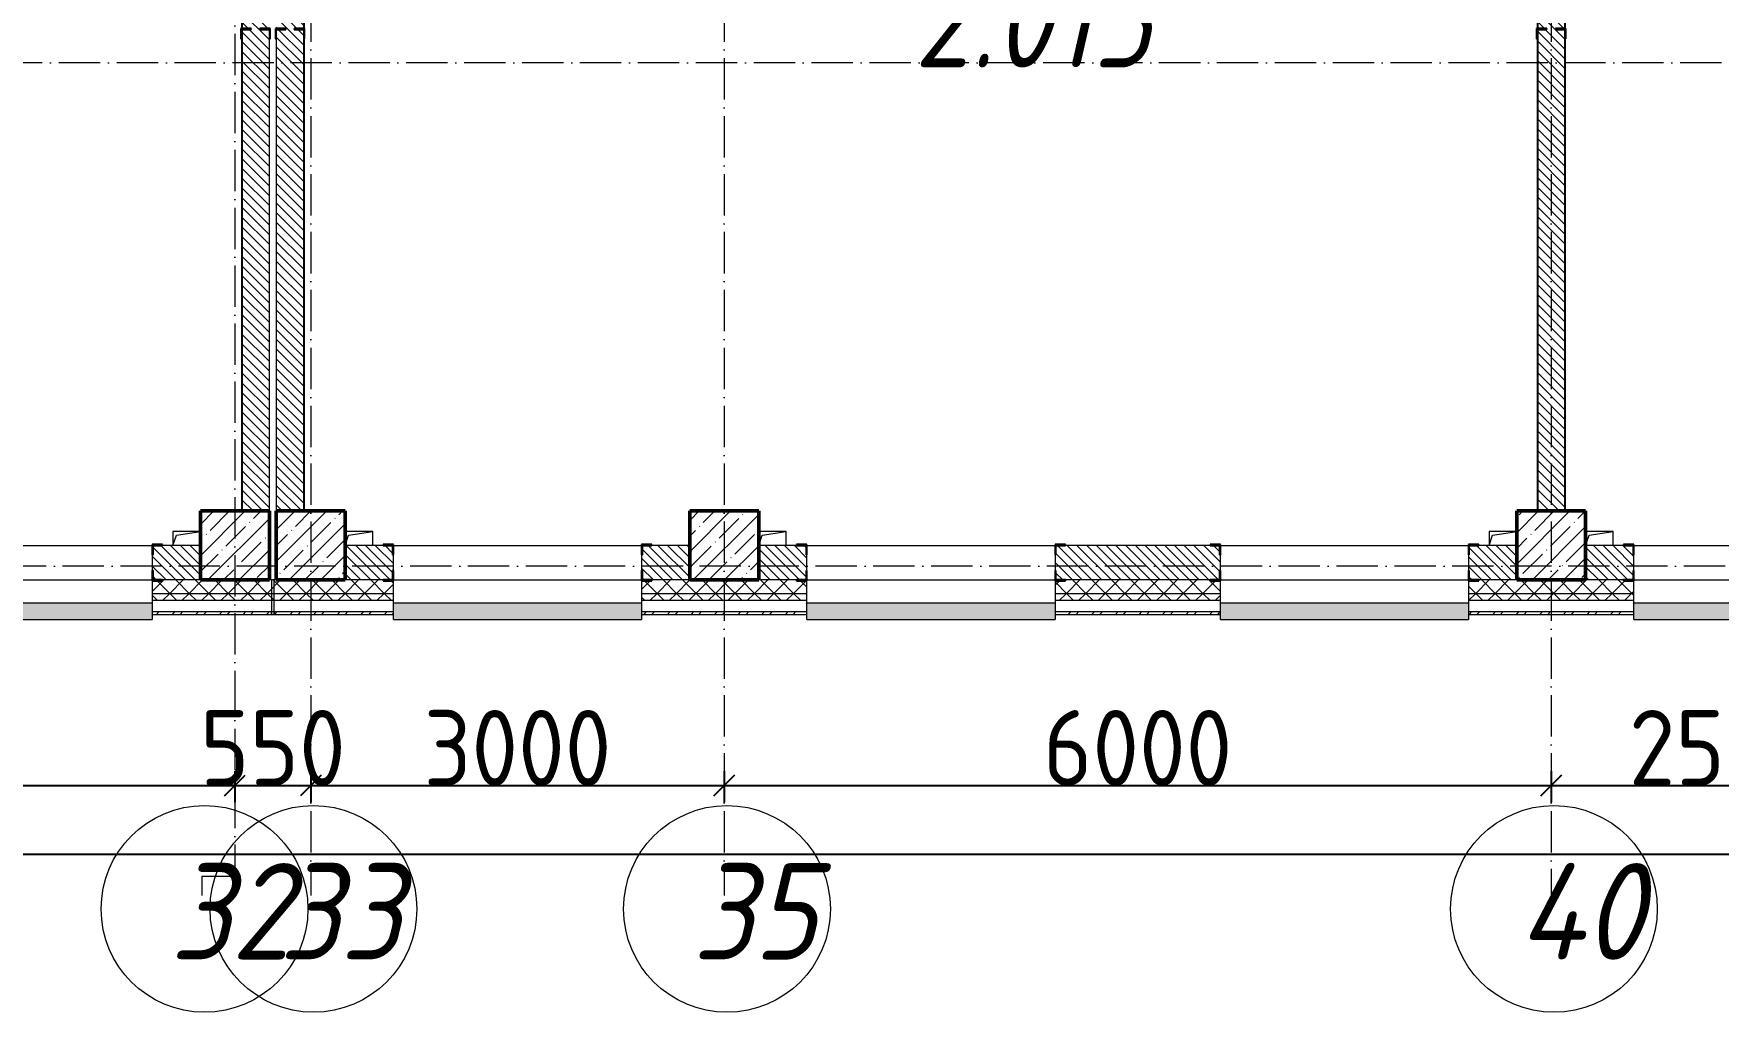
# Model space of a CAD drawing. Header units: millimetres. Extents: x -12989 to 629078, y -109036 to 555275.
# Drawn here: x 560058 to 572280, y 142829 to 149928 of the extents above; entities that cross this region are included whole.
import ezdxf

# ---------------------------------------------------------------- set-up
doc = ezdxf.new("R2010")
doc.units = ezdxf.units.MM
doc.linetypes.add('50_200_ШТРИХ_1Т_ш5_п1_п1_', pattern=[700, 500, -100, 0, -100])
for name, color, linetype, lineweight in [('A-____-____-DIMS', 7, 'Continuous', 9), ('A-GENM-____-MCUT', 7, 'Continuous', 25), ('A-GENM-____-OTLN', 7, 'Continuous', 9), ('A-GENM-____-OTLN-1', 7, 'Continuous', 25), ('A-GLAZ-____-OTLN', 7, 'Continuous', 9), ('A-WALL-____-MCUT', 7, 'Continuous', 13), ('A-WALL-____-MCUT-1', 7, 'Continuous', 9), ('A-WALL-____-OTLN', 7, 'Continuous', 9), ('A-WALL-____-PATT-1', 7, 'Continuous', 9), ('A-WALL-FNSH-MCUT-1', 7, 'Continuous', 9), ('S-COLS-____-MCUT', 7, 'Continuous', 50), ('S-COLS-____-OTLN', 7, 'Continuous', 9), ('S-GRID-____-IDEN', 7, 'Continuous', 9), ('S-GRID-____-OTLN', 7, 'Continuous', 9), ('S-GRID-____-OTLN-1', 7, '50_200_ШТРИХ_1Т_ш5_п1_п1_', 9), ('Марки помещений', 7, 'Continuous', 9)]:
    doc.layers.add(name, color=color, linetype=linetype, lineweight=lineweight)
doc.layers.add('A-GLAZ-____-OTLN-1', color=7, linetype='Continuous', lineweight=9, true_color=0xc0c0c0)
doc.styles.add('ISOCPEUR_I_2', font='isocpeui.ttf', dxfattribs={"width": 0.85, "height": 2.3})
doc.styles.add('ISOCPEUR_I_9', font='isocpeui.ttf', dxfattribs={"width": 0.9, "height": 250})
doc.styles.add('СПДС', font='isocpeur.ttf', dxfattribs={"width": 0.9})
doc.dimstyles.new('ISO-2_5_0_9К_БОЛЬШОЙ_ОСИ', dxfattribs={"dimscale": 304.8, "dimtxt": 248.995294, "dimasz": 0.492126, "dimexe": 0.393701, "dimexo": 0, "dimgap": 0, "dimtad": 1, "dimdec": 0, "dimzin": 0, "dimdsep": 46, "dimtxsty": 'ISOCPEUR_I_9', "dimblk1": 'OBLIQUE', "dimblk2": 'OBLIQUE', "dimsah": 1, "dimcen": 0.09, "dimdle": 0.393701, "dimazin": 0, "dimtfac": 1, "dimtdec": 4, "dimtix": 1, "dimtmove": 0, "dimatfit": 3, "dimfxl": 1, "dimtvp": 1, "dimtolj": 1, "dimtzin": 0, "dimarcsym": 2})
pattern_1 = [(135, (516567.8, 90784.41), (-35.35534, -35.35534), [])]
pattern_2 = [(45, (516567.8, 90784.41), (-70.71068, 70.71068), []), (135, (516567.8, 90784.41), (-70.71068, -70.71068), [])]
pattern_3 = [(45, (516567.8, 90784.41), (-85.53659, 85.53659), []), (45, (516624.82, 90784.41), (-85.53659, 85.53659), [])]

# ---------------------------------------------------------------- blocks, each defined once
blk = doc.blocks.new('BSC_Колонна _Прямоугольная - 500х500-V15-АР1_План отверстий 2 этажа в осях 1-64_Ю-ЯЯ')
at = {"layer": 'S-COLS-____-OTLN'}
h = blk.add_hatch(dxfattribs=at)
h.set_pattern_fill('FP_24', color=256, style=0, pattern_type=2)
h.set_pattern_definition([(45, (-44950, -55431.04), (-114.04925, 114.04925), []), (45, (-44835.95, -55431.04), (-114.04925, 114.04925), [201.613, -40.323, 3.353, -36.97])])
h.paths.add_polyline_path([(-250, -250), (250, -250), (250, 250), (-250, 250), (-250, 179)], flags=0)
at = {"layer": 'S-COLS-____-MCUT'}
for p, q in [((250, 250), (-250, 250)), ((-250, 250), (-250, -250)), ((250, -250), (250, 250)), ((-250, -250), (250, -250))]:
    blk.add_line(p, q, dxfattribs=at)
blk = doc.blocks.new('BSC_Колонна _Прямоугольная - 500х500-V17-АР1_План отверстий 2 этажа в осях 1-64_Ю-ЯЯ')
at = {"layer": 'S-COLS-____-OTLN'}
h = blk.add_hatch(dxfattribs=at)
h.set_pattern_fill('FP_26', color=256, style=0, pattern_type=2)
h.set_pattern_definition([(45, (-54500, -55431.04), (-114.04925, 114.04925), []), (45, (-54385.95, -55431.04), (-114.04925, 114.04925), [201.613, -40.323, 3.353, -36.97])])
h.paths.add_polyline_path([(-250, -250), (250, -250), (250, 250), (-250, 250), (-250, 179)], flags=0)
at = {"layer": 'S-COLS-____-MCUT'}
for p, q in [((250, 250), (-250, 250)), ((-250, 250), (-250, -250)), ((250, -250), (250, 250)), ((-250, -250), (250, -250))]:
    blk.add_line(p, q, dxfattribs=at)
blk = doc.blocks.new('BSC_Колонна _Прямоугольная - 500х500-V45-АР1_План отверстий 2 этажа в осях 1-64_Ю-ЯЯ')
at = {"layer": 'S-COLS-____-OTLN'}
h = blk.add_hatch(dxfattribs=at)
h.set_pattern_fill('FP_55', color=256, style=0, pattern_type=2)
h.set_pattern_definition([(45, (-48500, -55431.04), (-114.04925, 114.04925), []), (45, (-48385.95, -55431.04), (-114.04925, 114.04925), [201.613, -40.323, 3.353, -36.97])])
h.paths.add_polyline_path([(-250, -250), (250, -250), (250, 250), (-250, 250), (-250, 179)], flags=0)
at = {"layer": 'S-COLS-____-MCUT'}
for p, q in [((250, 250), (-250, 250)), ((-250, 250), (-250, -250)), ((250, -250), (250, 250)), ((-250, -250), (250, -250))]:
    blk.add_line(p, q, dxfattribs=at)
blk = doc.blocks.new('BSC_Колонна _Прямоугольная - 500х500-V71-АР1_План отверстий 2 этажа в осях 1-64_Ю-ЯЯ')
at = {"layer": 'S-COLS-____-OTLN'}
h = blk.add_hatch(dxfattribs=at)
h.set_pattern_fill('FP_83', color=256, style=0, pattern_type=2)
h.set_pattern_definition([(45, (-45500, -55431.04), (-114.04925, 114.04925), []), (45, (-45385.95, -55431.04), (-114.04925, 114.04925), [201.613, -40.323, 3.353, -36.97])])
h.paths.add_polyline_path([(-250, -250), (250, -250), (250, 250), (-250, 250), (-250, 179)], flags=0)
at = {"layer": 'S-COLS-____-MCUT'}
for p, q in [((250, 250), (-250, 250)), ((-250, 250), (-250, -250)), ((250, -250), (250, 250)), ((-250, -250), (250, -250))]:
    blk.add_line(p, q, dxfattribs=at)
blk = doc.blocks.new('Фахверк_СКБ_Уголок - 250_2700-27497298-АР1_План отверстий 2 этажа в осях 1-64_Ю-ЯЯ')
at = {"layer": 'A-GENM-____-MCUT'}
for p, q in [((200, 181), (125, 181)), ((125, 181), (125, 106)), ((131, 106), (131, 175)), ((131, 175), (200, 175)), ((200, 175), (200, 181)), ((125, 106), (131, 106)), ((131, -6), (125, -6)), ((125, -6), (125, -81)), ((125, -81), (200, -81)), ((131, -75), (131, -6)), ((200, -75), (131, -75)), ((200, -81), (200, -75))]:
    blk.add_line(p, q, dxfattribs=at)
blk = doc.blocks.new('Фахверк_СКБ_Уголок - 200_3550-28267367-АР1_План отверстий 2 этажа в осях 1-64_Ю-ЯЯ')
at = {"layer": 'A-GENM-____-MCUT'}
for p, q in [((200, 156), (125, 156)), ((125, 156), (125, 81)), ((131, 81), (131, 150)), ((131, 150), (200, 150)), ((200, 150), (200, 156)), ((125, 81), (131, 81)), ((131, 19), (125, 19)), ((125, 19), (125, -56)), ((131, -50), (131, 19)), ((125, -56), (200, -56)), ((200, -50), (131, -50)), ((200, -56), (200, -50))]:
    blk.add_line(p, q, dxfattribs=at)
blk = doc.blocks.new('AR_Отверстие прямоугольное _в плите_ - AR_Отверстие прямоугольное _в плите_-V167-АР1_План отверстий 2 этажа в осях 1-64_Ю-ЯЯ')
at = {"layer": 'A-GENM-____-OTLN'}
for p, q in [((100, 50), (-100, 50)), ((-100, -50), (-75, 25)), ((-75, 25), (100, 50)), ((100, -50), (100, 50))]:
    blk.add_line(p, q, dxfattribs=at)
blk = doc.blocks.new('AR_Отверстие прямоугольное _в плите_ - AR_Отверстие прямоугольное _в плите_-V175-АР1_План отверстий 2 этажа в осях 1-64_Ю-ЯЯ')
at = {"layer": 'A-GENM-____-OTLN'}
for p, q in [((100, 50), (-100, 50)), ((-100, 50), (-100, -50)), ((-100, -50), (-75, 25)), ((-75, 25), (100, 50))]:
    blk.add_line(p, q, dxfattribs=at)
blk = doc.blocks.new('Отлив_СКБ - Отлив витража_120_НВФ-31885687-АР1_План отверстий 2 этажа в осях 1-64_Ю-ЯЯ')
at = {"layer": 'A-GLAZ-____-OTLN-1'}
for points in [[(0, 0), (0, -2), (1800, -2), (1800, 0), (1023, 0)], [(0, -83), (0, -120), (1800, -120), (1800, -2), (0, -2), (0, -63)]]:
    blk.add_hatch(color=256, dxfattribs=at).paths.add_polyline_path(points, flags=0)
at = {"layer": 'A-GLAZ-____-OTLN'}
for p, q in [((0, 0), (1800, 0)), ((1800, -2), (0, -2)), ((0, -120), (0, -83)), ((0, -120), (1800, -120)), ((1800, -83), (1800, -120))]:
    blk.add_line(p, q, dxfattribs=at)
blk = doc.blocks.new('Стены 3 - Стены 4-31194751-АР1_План отверстий 2 этажа в осях 1-64_Ю-ЯЯ')
at = {"layer": 'A-WALL-____-MCUT'}
for p, q in [((-1799, 41030), (-1799, 41010)), ((-1549, 41030), (-1799, 41030)), ((-1799, 41010), (-1549, 41010)), ((-1549, 41010), (-1549, 41030))]:
    blk.add_line(p, q, dxfattribs=at)
blk = doc.blocks.new('Ось сетки - Круг_Ø6_00__ISO-2_5_0_9K_-25732049-АР1_План отверстий 3 этажа в осях 1-64_Ю-ЯЯ')
at = {"layer": 'S-GRID-____-IDEN'}
blk.add_circle((0, 0), 3, dxfattribs=at)
blk = doc.blocks.new('_Oblique')
at = {"color": 0, "linetype": 'ByBlock', "lineweight": -2}
blk.add_line((-0.5, -0.5), (0.5, 0.5), dxfattribs=at)
blk = doc.blocks.new('*D2968')
at = {"layer": 'A-____-____-DIMS', "color": 0, "lineweight": -2, "transparency": 16777216}
for p, q in [((322721, -33069), (322721, -33295)), ((328721, -33069), (328721, -33295)), ((322601, -33175), (328841, -33175))]:
    blk.add_line(p, q, dxfattribs=at)
at = {"layer": 'Defpoints', "color": 0, "transparency": 16777216}
for p in [(322721, -33069), (328721, -33069), (328721, -33175)]:
    blk.add_point(p, dxfattribs=at)
at = {"layer": 'A-____-____-DIMS', "color": 0, "lineweight": -2, "transparency": 16777216, "xscale": 150, "yscale": 150, "zscale": 150, "rotation": 180}
blk.add_blockref('_Oblique', (322721, -33175), dxfattribs=at)
at = {"layer": 'A-____-____-DIMS', "color": 0, "lineweight": -2, "transparency": 16777216, "xscale": 150, "yscale": 150, "zscale": 150}
blk.add_blockref('_Oblique', (328721, -33175), dxfattribs=at)
at = {"layer": 'A-____-____-DIMS', "color": 0, "transparency": 16777216, "insert": (325721, -32901), "char_height": 548.6, "attachment_point": 5, "style": 'СПДС'}
blk.add_mtext('\\A1;6000', dxfattribs=at)
blk = doc.blocks.new('*D2969')
at = {"layer": 'A-____-____-DIMS', "color": 0, "lineweight": -2, "transparency": 16777216}
for p, q in [((328721, -33069), (328721, -33295)), ((329271, -33069), (329271, -33295)), ((328721, -33175), (328571, -33175)), ((328721, -33175), (329271, -33175)), ((329271, -33175), (329421, -33175))]:
    blk.add_line(p, q, dxfattribs=at)
at = {"layer": 'Defpoints', "color": 0, "transparency": 16777216}
for p in [(328721, -33069), (329271, -33069), (329271, -33175)]:
    blk.add_point(p, dxfattribs=at)
at = {"layer": 'A-____-____-DIMS', "color": 0, "lineweight": -2, "transparency": 16777216, "xscale": 150, "yscale": 150, "zscale": 150}
blk.add_blockref('_Oblique', (328721, -33175), dxfattribs=at)
at = {"layer": 'A-____-____-DIMS', "color": 0, "lineweight": -2, "transparency": 16777216, "xscale": 150, "yscale": 150, "zscale": 150, "rotation": 180}
blk.add_blockref('_Oblique', (329271, -33175), dxfattribs=at)
at = {"layer": 'A-____-____-DIMS', "color": 0, "transparency": 16777216, "insert": (328996, -32901), "char_height": 548.6, "attachment_point": 5, "style": 'СПДС'}
blk.add_mtext('\\A1;550', dxfattribs=at)
blk = doc.blocks.new('*D2970')
at = {"layer": 'A-____-____-DIMS', "color": 0, "lineweight": -2, "transparency": 16777216}
for p, q in [((329271, -33069), (329271, -33295)), ((332271, -33069), (332271, -33295)), ((329151, -33175), (332391, -33175))]:
    blk.add_line(p, q, dxfattribs=at)
at = {"layer": 'Defpoints', "color": 0, "transparency": 16777216}
for p in [(329271, -33069), (332271, -33069), (332271, -33175)]:
    blk.add_point(p, dxfattribs=at)
at = {"layer": 'A-____-____-DIMS', "color": 0, "lineweight": -2, "transparency": 16777216, "xscale": 150, "yscale": 150, "zscale": 150, "rotation": 180}
blk.add_blockref('_Oblique', (329271, -33175), dxfattribs=at)
at = {"layer": 'A-____-____-DIMS', "color": 0, "lineweight": -2, "transparency": 16777216, "xscale": 150, "yscale": 150, "zscale": 150}
blk.add_blockref('_Oblique', (332271, -33175), dxfattribs=at)
at = {"layer": 'A-____-____-DIMS', "color": 0, "transparency": 16777216, "insert": (330771, -32901), "char_height": 548.6, "attachment_point": 5, "style": 'СПДС'}
blk.add_mtext('\\A1;3000', dxfattribs=at)
blk = doc.blocks.new('*D2971')
at = {"layer": 'A-____-____-DIMS', "color": 0, "lineweight": -2, "transparency": 16777216}
for p, q in [((332271, -33069), (332271, -33295)), ((338271, -33069), (338271, -33295)), ((332151, -33175), (338391, -33175))]:
    blk.add_line(p, q, dxfattribs=at)
at = {"layer": 'Defpoints', "color": 0, "transparency": 16777216}
for p in [(332271, -33069), (338271, -33069), (338271, -33175)]:
    blk.add_point(p, dxfattribs=at)
at = {"layer": 'A-____-____-DIMS', "color": 0, "lineweight": -2, "transparency": 16777216, "xscale": 150, "yscale": 150, "zscale": 150, "rotation": 180}
blk.add_blockref('_Oblique', (332271, -33175), dxfattribs=at)
at = {"layer": 'A-____-____-DIMS', "color": 0, "lineweight": -2, "transparency": 16777216, "xscale": 150, "yscale": 150, "zscale": 150}
blk.add_blockref('_Oblique', (338271, -33175), dxfattribs=at)
at = {"layer": 'A-____-____-DIMS', "color": 0, "transparency": 16777216, "insert": (335271, -32901), "char_height": 548.6, "attachment_point": 5, "style": 'СПДС'}
blk.add_mtext('\\A1;6000', dxfattribs=at)
blk = doc.blocks.new('*D2972')
at = {"layer": 'A-____-____-DIMS', "color": 0, "lineweight": -2, "transparency": 16777216}
for p, q in [((338271, -33069), (338271, -33295)), ((340771, -33069), (340771, -33295)), ((338151, -33175), (340891, -33175))]:
    blk.add_line(p, q, dxfattribs=at)
at = {"layer": 'Defpoints', "color": 0, "transparency": 16777216}
for p in [(338271, -33069), (340771, -33069), (340771, -33175)]:
    blk.add_point(p, dxfattribs=at)
at = {"layer": 'A-____-____-DIMS', "color": 0, "lineweight": -2, "transparency": 16777216, "xscale": 150, "yscale": 150, "zscale": 150, "rotation": 180}
blk.add_blockref('_Oblique', (338271, -33175), dxfattribs=at)
at = {"layer": 'A-____-____-DIMS', "color": 0, "lineweight": -2, "transparency": 16777216, "xscale": 150, "yscale": 150, "zscale": 150}
blk.add_blockref('_Oblique', (340771, -33175), dxfattribs=at)
at = {"layer": 'A-____-____-DIMS', "color": 0, "transparency": 16777216, "insert": (339521, -32901), "char_height": 548.6, "attachment_point": 5, "style": 'СПДС'}
blk.add_mtext('\\A1;2500', dxfattribs=at)
blk = doc.blocks.new('*D2979')
at = {"layer": 'A-____-____-DIMS', "color": 0, "lineweight": -2, "transparency": 16777216}
for p, q in [((281421, -33566), (281421, -33792)), ((354821, -33566), (354821, -33792)), ((281301, -33672), (354941, -33672))]:
    blk.add_line(p, q, dxfattribs=at)
at = {"layer": 'Defpoints', "color": 0, "transparency": 16777216}
for p in [(281421, -33566), (354821, -33566), (354821, -33672)]:
    blk.add_point(p, dxfattribs=at)
at = {"layer": 'A-____-____-DIMS', "color": 0, "lineweight": -2, "transparency": 16777216, "xscale": 150, "yscale": 150, "zscale": 150, "rotation": 180}
blk.add_blockref('_Oblique', (281421, -33672), dxfattribs=at)
at = {"layer": 'A-____-____-DIMS', "color": 0, "lineweight": -2, "transparency": 16777216, "xscale": 150, "yscale": 150, "zscale": 150}
blk.add_blockref('_Oblique', (354821, -33672), dxfattribs=at)
at = {"layer": 'A-____-____-DIMS', "color": 0, "transparency": 16777216, "insert": (318121, -33397), "char_height": 548.6, "attachment_point": 5, "style": 'СПДС'}
blk.add_mtext('\\A1;73400', dxfattribs=at)
blk = doc.blocks.new('3эт')
at = {"layer": 'S-GRID-____-OTLN-1', "color": 251, "ltscale": 0.6, "true_color": 0x636466}
for p, q in [((329270.7, 4029.4), (329270.7, -33971.9)), ((332270.7, 4029.4), (332270.7, -33971.9)), ((338270.7, 4029.4), (338270.7, -33971.9)), ((328720.7, 3785.7), (328720.7, -33833.1)), ((359250.7, -27932.4), (279101.9, -27932.4)), ((387845.1, -31582.4), (279101.9, -31582.4)), ((328480.3, -33833.1), (328480.3, -33971.9)), ((328720.7, -33833.1), (328480.3, -33833.1))]:
    blk.add_line(p, q, dxfattribs=at)
at = {"layer": 'S-GRID-____-IDEN', "xscale": 250, "yscale": 250, "zscale": 99.99999999999993, "rotation": 180}
for p in [(328500.2, -34069.4), (329290.6, -34069.4), (332290.6, -34069.4), (338290.6, -34069.4)]:
    blk.add_blockref('Ось сетки - Круг_Ø6_00__ISO-2_5_0_9K_-25732049-АР1_План отверстий 3 этажа в осях 1-64_Ю-ЯЯ', p, dxfattribs=at)
at = {"layer": 'S-GRID-____-IDEN', "char_height": 700, "attachment_point": 1, "style": 'ISOCPEUR_I_9'}
for s, insert, width in [('32', (328248.7, -33737), 404.05), ('33', (329039.1, -33737), 404.05), ('35', (332039.1, -33737), 404.05), ('40', (338030.1, -33737), 425.696)]:
    blk.add_mtext(s, dxfattribs=dict(at, insert=insert, width=width))
at = {"layer": 'A-____-____-DIMS'}
for base, p1, p2, override, picture, middle in [((328720.7, -33175), (322720.7, -33068.9), (328720.7, -33068.9), {"dimtxt": 1.8, "dimpost": '<>', "dimtxsty": 'СПДС', "dimfxl": 6000}, '*D2968', (325720.7, -32900.7)), ((329270.7, -33175), (328720.7, -33068.9), (329270.7, -33068.9), {"dimtxt": 1.8, "dimpost": '<>', "dimtxsty": 'СПДС', "dimfxl": 550}, '*D2969', (328995.7, -32900.7)), ((332270.7, -33175), (329270.7, -33068.9), (332270.7, -33068.9), {"dimtxt": 1.8, "dimpost": '<>', "dimtxsty": 'СПДС', "dimfxl": 3000}, '*D2970', (330770.7, -32900.7)), ((338270.7, -33175), (332270.7, -33068.9), (338270.7, -33068.9), {"dimtxt": 1.8, "dimpost": '<>', "dimtxsty": 'СПДС', "dimfxl": 6000}, '*D2971', (335270.7, -32900.7)), ((340770.7, -33175), (338270.7, -33068.9), (340770.7, -33068.9), {"dimtxt": 1.8, "dimpost": '<>', "dimtxsty": 'СПДС', "dimfxl": 2500}, '*D2972', (339520.7, -32900.7)), ((354820.7, -33671.8), (281420.7, -33565.7), (354820.7, -33565.7), {"dimtxt": 1.8, "dimpost": '<>', "dimtxsty": 'СПДС', "dimfxl": 73400}, '*D2979', (318120.7, -33397.5))]:
    dim = blk.add_linear_dim(base=base, p1=p1, p2=p2, dimstyle='ISO-2_5_0_9К_БОЛЬШОЙ_ОСИ', override=override, dxfattribs=at)
    dim.commit()
    dim.dimension.update_dxf_attribs({"geometry": picture, "text_midpoint": middle})

msp = doc.modelspace()

# ---------------------------------------------------------------- hatches: boundary and pattern name
at = {"layer": 'A-WALL-____-PATT-1'}
h = msp.add_hatch(dxfattribs=at)
h.set_pattern_fill('FP_6', color=256, style=0, pattern_type=2)
h.set_pattern_definition(pattern_1)
h.paths.add_polyline_path([(561567.7976, 146465.4504), (561767.7976, 146465.4504), (561767.7976, 149959.4504), (561698.7976, 149959.4504), (561698.7976, 149965.4504), (561767.7976, 149965.4504), (561767.7976, 153465.4504), (561567.7976, 153465.4504), (561567.7976, 149965.4504), (561636.7976, 149965.4504), (561636.7976, 149959.4504), (561567.7976, 149959.4504), (561567.7976, 148009.0003)], flags=0)
h = msp.add_hatch(dxfattribs=at)
h.set_pattern_fill('FP_6', color=256, style=0, pattern_type=2)
h.set_pattern_definition(pattern_1)
h.paths.add_polyline_path([(561817.7976, 146465.4504), (562017.7976, 146465.4504), (562017.7976, 149959.4504), (561948.7976, 149959.4504), (561948.7976, 149965.4504), (562017.7976, 149965.4504), (562017.7976, 153465.4504), (561817.7976, 153465.4504), (561817.7976, 149965.4504), (561886.7976, 149965.4504), (561886.7976, 149959.4504), (561817.7976, 149959.4504), (561817.7976, 148009.0003)], flags=0)
h = msp.add_hatch(dxfattribs=at)
h.set_pattern_fill('FP_6', color=256, style=0, pattern_type=2)
h.set_pattern_definition(pattern_1)
h.paths.add_polyline_path([(571167.7976, 146465.4504), (571167.7976, 149959.4504), (571098.7976, 149959.4504), (571098.7976, 149965.4504), (571167.7976, 149965.4504), (571167.7976, 153465.4504), (570967.7976, 153465.4504), (570967.7976, 149965.4504), (571036.7976, 149965.4504), (571036.7976, 149959.4504), (570967.7976, 149959.4504), (570967.7976, 146465.4504)], flags=0)
h = msp.add_hatch(dxfattribs=at)
h.set_pattern_fill('FP_6', color=256, style=0, pattern_type=2)
h.set_pattern_definition(pattern_1)
h.paths.add_polyline_path([(560923.7976, 145965.4504), (561267.7976, 145965.4504), (561267.7976, 146215.4504), (560923.7976, 146215.4504), (560923.7976, 146146.4504), (560917.7976, 146146.4504), (560917.7976, 146034.4504), (560923.7976, 146034.4504), (560923.7976, 145969.7361)], flags=0)
h.paths.add_polyline_path([(557923.7976, 145965.4504), (559111.7976, 145965.4504), (559111.7976, 146034.4504), (559117.7976, 146034.4504), (559117.7976, 146146.4504), (559111.7976, 146146.4504), (559111.7976, 146215.4504), (557923.7976, 146215.4504), (557923.7976, 146146.4504), (557917.7976, 146146.4504), (557917.7976, 146034.4504), (557923.7976, 146034.4504)], flags=0)
h.paths.add_polyline_path([(556111.7976, 145965.4504), (556111.7976, 146034.4504), (556117.7976, 146034.4504), (556117.7976, 146146.4504), (556111.7976, 146146.4504), (556111.7976, 146215.4504), (555767.7976, 146215.4504), (555767.7976, 145965.4504), (556042.7976, 145965.4504)], flags=0)
h = msp.add_hatch(dxfattribs=at)
h.set_pattern_fill('FP_6', color=256, style=0, pattern_type=2)
h.set_pattern_definition(pattern_1)
h.paths.add_polyline_path([(564473.7976, 145965.4504), (564817.7976, 145965.4504), (564817.7976, 146215.4504), (564473.7976, 146215.4504), (564473.7976, 146146.4504), (564467.7976, 146146.4504), (564467.7976, 146034.4504), (564473.7976, 146034.4504)], flags=0)
h.paths.add_polyline_path([(562661.7976, 145965.4504), (562661.7976, 146034.4504), (562667.7976, 146034.4504), (562667.7976, 146146.4504), (562661.7976, 146146.4504), (562661.7976, 146215.4504), (562317.7976, 146215.4504), (562317.7976, 145965.4504), (562592.7976, 145965.4504)], flags=0)
h = msp.add_hatch(dxfattribs=at)
h.set_pattern_fill('FP_6', color=256, style=0, pattern_type=2)
h.set_pattern_definition(pattern_1)
h.paths.add_polyline_path([(570473.7976, 145965.4504), (570817.7976, 145965.4504), (570817.7976, 146215.4504), (570473.7976, 146215.4504), (570473.7976, 146146.4504), (570467.7976, 146146.4504), (570467.7976, 146034.4504), (570473.7976, 146034.4504)], flags=0)
h.paths.add_polyline_path([(568661.7976, 145965.4504), (568661.7976, 146034.4504), (568667.7976, 146034.4504), (568667.7976, 146146.4504), (568661.7976, 146146.4504), (568661.7976, 146215.4504), (567473.7976, 146215.4504), (567473.7976, 146146.4504), (567467.7976, 146146.4504), (567467.7976, 146034.4504), (567473.7976, 146034.4504), (567473.7976, 145965.4504), (568592.7976, 145965.4504)], flags=0)
h.paths.add_polyline_path([(565411.7976, 145965.4504), (565661.7976, 145965.4504), (565661.7976, 146034.4504), (565667.7976, 146034.4504), (565667.7976, 146146.4504), (565661.7976, 146146.4504), (565661.7976, 146215.4504), (565317.7976, 146215.4504), (565317.7976, 145965.4504)], flags=0)
h = msp.add_hatch(dxfattribs=at)
h.set_pattern_fill('FP_6', color=256, style=0, pattern_type=2)
h.set_pattern_definition(pattern_1)
h.paths.add_polyline_path([(573542.7976, 145965.4504), (573817.7976, 145965.4504), (573817.7976, 146215.4504), (573473.7976, 146215.4504), (573473.7976, 146146.4504), (573467.7976, 146146.4504), (573467.7976, 146034.4504), (573473.7976, 146034.4504), (573473.7976, 145965.4504)], flags=0)
h.paths.add_polyline_path([(571345.1372, 145965.4504), (571661.7976, 145965.4504), (571661.7976, 146034.4504), (571667.7976, 146034.4504), (571667.7976, 146146.4504), (571661.7976, 146146.4504), (571661.7976, 146215.4504), (571317.7976, 146215.4504), (571317.7976, 145965.4504)], flags=0)
h = msp.add_hatch(dxfattribs=at)
h.set_pattern_fill('FP_1', color=256, style=0, pattern_type=2)
h.set_pattern_definition(pattern_2)
h.paths.add_polyline_path([(590787.6446, 145865.4504), (590867.7976, 145865.4504), (590867.7976, 145965.4504), (584517.7976, 145965.4504), (584517.7976, 145865.4504), (587252.6432, 145865.4504)], flags=0)
h.paths.add_polyline_path([(581567.7976, 145865.4504), (583517.7976, 145865.4504), (583517.7976, 145965.4504), (581642.7976, 145965.4504), (581642.7976, 145959.4504), (581567.7976, 145959.4504)], flags=0)
h.paths.add_polyline_path([(580567.7976, 145865.4504), (580567.7976, 145959.4504), (580492.7976, 145959.4504), (580492.7976, 145965.4504), (579542.7976, 145965.4504), (579542.7976, 145959.4504), (579467.7976, 145959.4504), (579467.7976, 145865.4504), (580182.6405, 145865.4504)], flags=0)
h.paths.add_polyline_path([(576647.6392, 145865.4504), (577667.7976, 145865.4504), (577667.7976, 145959.4504), (577592.7976, 145959.4504), (577592.7976, 145965.4504), (576542.7976, 145965.4504), (576542.7976, 145959.4504), (576467.7976, 145959.4504), (576467.7976, 145865.4504), (576542.7976, 145865.4504)], flags=0)
h.paths.add_polyline_path([(574667.7976, 145865.4504), (574667.7976, 145959.4504), (574592.7976, 145959.4504), (574592.7976, 145965.4504), (573542.7976, 145965.4504), (573542.7976, 145959.4504), (573467.7976, 145959.4504), (573467.7976, 145865.4504), (573996.3882, 145865.4504)], flags=0)
h.paths.add_polyline_path([(570903.262, 145865.4504), (571667.7976, 145865.4504), (571667.7976, 145959.4504), (571592.7976, 145959.4504), (571592.7976, 145965.4504), (570542.7976, 145965.4504), (570542.7976, 145959.4504), (570467.7976, 145959.4504), (570467.7976, 145865.4504), (570817.7976, 145865.4504)], flags=0)
h.paths.add_polyline_path([(568592.7976, 145865.4504), (568667.7976, 145865.4504), (568667.7976, 145959.4504), (568592.7976, 145959.4504), (568592.7976, 145965.4504), (567542.7976, 145965.4504), (567542.7976, 145959.4504), (567467.7976, 145959.4504), (567467.7976, 145865.4504), (567810.1359, 145865.4504)], flags=0)
h.paths.add_polyline_path([(564467.7976, 145865.4504), (565667.7976, 145865.4504), (565667.7976, 145959.4504), (565592.7976, 145959.4504), (565592.7976, 145965.4504), (564542.7976, 145965.4504), (564542.7976, 145959.4504), (564467.7976, 145959.4504)], flags=0)
h.paths.add_polyline_path([(559042.7976, 145865.4504), (559117.7976, 145865.4504), (559117.7976, 145959.4504), (559042.7976, 145959.4504), (559042.7976, 145965.4504), (557992.7976, 145965.4504), (557992.7976, 145959.4504), (557917.7976, 145959.4504), (557917.7976, 145865.4504), (558972.6325, 145865.4504)], flags=0)
h.paths.add_polyline_path([(560992.7976, 145865.4504), (562667.7976, 145865.4504), (562667.7976, 145959.4504), (562592.7976, 145959.4504), (562592.7976, 145965.4504), (560992.7976, 145965.4504), (560992.7976, 145959.4504), (560917.7976, 145959.4504), (560917.7976, 145865.4504)], flags=0)
h.paths.add_polyline_path([(556042.7976, 145865.4504), (556117.7976, 145865.4504), (556117.7976, 145959.4504), (556042.7976, 145959.4504), (556042.7976, 145965.4504), (554992.7976, 145965.4504), (554992.7976, 145959.4504), (554917.7976, 145959.4504), (554917.7976, 145865.4504), (555767.7976, 145865.4504)], flags=0)
h.paths.add_polyline_path([(553117.7976, 145865.4504), (553117.7976, 145959.4504), (553042.7976, 145959.4504), (553042.7976, 145965.4504), (551992.7976, 145965.4504), (551992.7976, 145959.4504), (551917.7976, 145959.4504), (551917.7976, 145865.4504), (552786.3802, 145865.4504)], flags=0)
h.paths.add_polyline_path([(548917.7976, 145865.4504), (550117.7976, 145865.4504), (550117.7976, 145959.4504), (550042.7976, 145959.4504), (550042.7976, 145965.4504), (548992.7976, 145965.4504), (548992.7976, 145959.4504), (548917.7976, 145959.4504)], flags=0)
h.paths.add_polyline_path([(547117.7976, 145865.4504), (547117.7976, 145959.4504), (547042.7976, 145959.4504), (547042.7976, 145965.4504), (545992.7976, 145965.4504), (545992.7976, 145959.4504), (545917.7976, 145959.4504), (545917.7976, 145865.4504), (547042.7976, 145865.4504)], flags=0)
h.paths.add_polyline_path([(543267.7976, 145865.4504), (544117.7976, 145865.4504), (544117.7976, 145959.4504), (544042.7976, 145959.4504), (544042.7976, 145965.4504), (542992.7976, 145965.4504), (542992.7976, 145959.4504), (542917.7976, 145959.4504), (542917.7976, 145865.4504), (543065.1265, 145865.4504)], flags=0)
h.paths.add_polyline_path([(541117.7976, 145865.4504), (541117.7976, 145959.4504), (541042.7976, 145959.4504), (541042.7976, 145965.4504), (539992.7976, 145965.4504), (539992.7976, 145959.4504), (539917.7976, 145959.4504), (539917.7976, 145865.4504), (540413.8755, 145865.4504)], flags=0)
h.paths.add_polyline_path([(538117.7976, 145865.4504), (538117.7976, 145959.4504), (538042.7976, 145959.4504), (538042.7976, 145965.4504), (536992.7976, 145965.4504), (536992.7976, 145959.4504), (536917.7976, 145959.4504), (536917.7976, 145865.4504), (538042.7976, 145865.4504)], flags=0)
h.paths.add_polyline_path([(535117.7976, 145865.4504), (535117.7976, 145959.4504), (535042.7976, 145959.4504), (535042.7976, 145965.4504), (533992.7976, 145965.4504), (533992.7976, 145959.4504), (533917.7976, 145959.4504), (533917.7976, 145865.4504), (535111.3735, 145865.4504)], flags=0)
h.paths.add_polyline_path([(532917.7976, 145865.4504), (532917.7976, 145959.4504), (532842.7976, 145959.4504), (532842.7976, 145965.4504), (523117.7976, 145965.4504), (523117.7976, 145865.4504), (532460.1225, 145865.4504)], flags=0)
h.paths.add_polyline_path([(522117.7976, 145865.4504), (522117.7976, 145965.4504), (514117.7976, 145965.4504), (514117.7976, 145865.4504), (520087.6178, 145865.4504)], flags=0)
h = msp.add_hatch(dxfattribs=at)
h.set_pattern_fill('FP_1', color=256, style=0, pattern_type=2)
h.set_pattern_definition(pattern_2)
h.paths.add_polyline_path([(590867.7976, 145815.4504), (590867.7976, 145865.4504), (584517.7976, 145865.4504), (584517.7976, 145815.4504), (590787.6446, 145815.4504)], flags=0)
h.paths.add_polyline_path([(583517.7976, 145815.4504), (583517.7976, 145865.4504), (581567.7976, 145865.4504), (581567.7976, 145815.4504), (581950.1412, 145815.4504)], flags=0)
h.paths.add_polyline_path([(580567.7976, 145815.4504), (580567.7976, 145865.4504), (579467.7976, 145865.4504), (579467.7976, 145815.4504), (580182.6405, 145815.4504)], flags=0)
h.paths.add_polyline_path([(577667.7976, 145815.4504), (577667.7976, 145865.4504), (576467.7976, 145865.4504), (576467.7976, 145815.4504), (576647.6392, 145815.4504)], flags=0)
h.paths.add_polyline_path([(574667.7976, 145815.4504), (574667.7976, 145865.4504), (573467.7976, 145865.4504), (573467.7976, 145815.4504), (573996.3882, 145815.4504)], flags=0)
h.paths.add_polyline_path([(571667.7976, 145815.4504), (571667.7976, 145865.4504), (570467.7976, 145865.4504), (570467.7976, 145815.4504), (571345.1372, 145815.4504)], flags=0)
h.paths.add_polyline_path([(567467.7976, 145815.4504), (568667.7976, 145815.4504), (568667.7976, 145865.4504), (567467.7976, 145865.4504)], flags=0)
h.paths.add_polyline_path([(565158.8849, 145815.4504), (565667.7976, 145815.4504), (565667.7976, 145865.4504), (564467.7976, 145865.4504), (564467.7976, 145815.4504)], flags=0)
h.paths.add_polyline_path([(560917.7976, 145815.4504), (562667.7976, 145815.4504), (562667.7976, 145865.4504), (560917.7976, 145865.4504)], flags=0)
h.paths.add_polyline_path([(557917.7976, 145815.4504), (559117.7976, 145815.4504), (559117.7976, 145865.4504), (557917.7976, 145865.4504)], flags=0)
h.paths.add_polyline_path([(556117.7976, 145815.4504), (556117.7976, 145865.4504), (554917.7976, 145865.4504), (554917.7976, 145815.4504), (555437.6312, 145815.4504)], flags=0)
h.paths.add_polyline_path([(550117.7976, 145815.4504), (550117.7976, 145865.4504), (548917.7976, 145865.4504), (548917.7976, 145815.4504)], flags=0)
h.paths.add_polyline_path([(551917.7976, 145815.4504), (553117.7976, 145815.4504), (553117.7976, 145865.4504), (551917.7976, 145865.4504)], flags=0)
h.paths.add_polyline_path([(547117.7976, 145815.4504), (547117.7976, 145865.4504), (545917.7976, 145865.4504), (545917.7976, 145815.4504), (546600.1279, 145815.4504)], flags=0)
h.paths.add_polyline_path([(544117.7976, 145815.4504), (544117.7976, 145865.4504), (542917.7976, 145865.4504), (542917.7976, 145815.4504), (543948.8769, 145815.4504)], flags=0)
h.paths.add_polyline_path([(539917.7976, 145815.4504), (541117.7976, 145815.4504), (541117.7976, 145865.4504), (539917.7976, 145865.4504)], flags=0)
h.paths.add_polyline_path([(538117.7976, 145815.4504), (538117.7976, 145865.4504), (536917.7976, 145865.4504), (536917.7976, 145815.4504), (537762.6245, 145815.4504)], flags=0)
h.paths.add_polyline_path([(535111.3735, 145815.4504), (535117.7976, 145815.4504), (535117.7976, 145865.4504), (533917.7976, 145865.4504), (533917.7976, 145815.4504), (534227.6232, 145815.4504)], flags=0)
h.paths.add_polyline_path([(532917.7976, 145815.4504), (532917.7976, 145865.4504), (523117.7976, 145865.4504), (523117.7976, 145815.4504), (532460.1225, 145815.4504)], flags=0)
h.paths.add_polyline_path([(522117.7976, 145815.4504), (522117.7976, 145865.4504), (514017.7976, 145865.4504), (514017.7976, 145815.4504), (520087.6178, 145815.4504)], flags=0)
h = msp.add_hatch(dxfattribs=at)
h.set_pattern_fill('FP_3', color=256, style=0, pattern_type=2)
h.set_pattern_definition(pattern_3)
h.paths.add_polyline_path([(561782.7976, 145715.4504), (561782.7976, 145735.4504), (560917.7976, 145735.4504), (560917.7976, 145715.4504), (561623.8835, 145715.4504)], flags=0)
h.paths.add_polyline_path([(558972.6325, 145715.4504), (559117.7976, 145715.4504), (559117.7976, 145735.4504), (557917.7976, 145735.4504), (557917.7976, 145715.4504)], flags=0)
h.paths.add_polyline_path([(555437.6312, 145715.4504), (556117.7976, 145715.4504), (556117.7976, 145735.4504), (554917.7976, 145735.4504), (554917.7976, 145715.4504)], flags=0)
h.paths.add_polyline_path([(553117.7976, 145715.4504), (553117.7976, 145735.4504), (551917.7976, 145735.4504), (551917.7976, 145715.4504), (552786.3802, 145715.4504)], flags=0)
h.paths.add_polyline_path([(550117.7976, 145715.4504), (550117.7976, 145735.4504), (548917.7976, 145735.4504), (548917.7976, 145715.4504)], flags=0)
h.paths.add_polyline_path([(547117.7976, 145715.4504), (547117.7976, 145735.4504), (545917.7976, 145735.4504), (545917.7976, 145715.4504), (546600.1279, 145715.4504)], flags=0)
h.paths.add_polyline_path([(543948.8769, 145715.4504), (544117.7976, 145715.4504), (544117.7976, 145735.4504), (542917.7976, 145735.4504), (542917.7976, 145715.4504), (543065.1265, 145715.4504)], flags=0)
h.paths.add_polyline_path([(541117.7976, 145715.4504), (541117.7976, 145735.4504), (539917.7976, 145735.4504), (539917.7976, 145715.4504), (540413.8755, 145715.4504)], flags=0)
h.paths.add_polyline_path([(537762.6245, 145715.4504), (538117.7976, 145715.4504), (538117.7976, 145735.4504), (536917.7976, 145735.4504), (536917.7976, 145715.4504)], flags=0)
h.paths.add_polyline_path([(533917.7976, 145715.4504), (535117.7976, 145715.4504), (535117.7976, 145735.4504), (533917.7976, 145735.4504)], flags=0)
h.paths.add_polyline_path([(532917.7976, 145715.4504), (532917.7976, 145735.4504), (523117.7976, 145735.4504), (523117.7976, 145715.4504), (532460.1225, 145715.4504)], flags=0)
h.paths.add_polyline_path([(522117.7976, 145715.4504), (522117.7976, 145735.4504), (513887.7976, 145735.4504), (513887.7976, 145715.4504), (520087.6178, 145715.4504)], flags=0)
h = msp.add_hatch(dxfattribs=at)
h.set_pattern_fill('FP_3', color=256, style=0, pattern_type=2)
h.set_pattern_definition(pattern_3)
h.paths.add_polyline_path([(577087.7976, 145715.4504), (577087.7976, 145735.4504), (576467.7976, 145735.4504), (576467.7976, 145715.4504), (576647.6392, 145715.4504)], flags=0)
h.paths.add_polyline_path([(573996.3882, 145715.4504), (574667.7976, 145715.4504), (574667.7976, 145735.4504), (573467.7976, 145735.4504), (573467.7976, 145715.4504)], flags=0)
h.paths.add_polyline_path([(571667.7976, 145715.4504), (571667.7976, 145735.4504), (570467.7976, 145735.4504), (570467.7976, 145715.4504), (571345.1372, 145715.4504)], flags=0)
h.paths.add_polyline_path([(568667.7976, 145715.4504), (568667.7976, 145735.4504), (567467.7976, 145735.4504), (567467.7976, 145715.4504), (567810.1359, 145715.4504)], flags=0)
h.paths.add_polyline_path([(565158.8849, 145715.4504), (565667.7976, 145715.4504), (565667.7976, 145735.4504), (564467.7976, 145735.4504), (564467.7976, 145715.4504)], flags=0)
h.paths.add_polyline_path([(562667.7976, 145715.4504), (562667.7976, 145735.4504), (561802.7976, 145735.4504), (561802.7976, 145715.4504), (562507.6339, 145715.4504)], flags=0)

# ---------------------------------------------------------------- linework, layer by layer
for points in [[(571317.7976, 153765.4504), (571317.7976, 153465.4504), (571167.7976, 153465.4504), (571167.7976, 146465.4504), (571317.7976, 146465.4504)], [(561567.7976, 153465.4504), (561567.7976, 146465.4504)], [(562017.7976, 153465.4504), (562017.7976, 146465.4504)], [(570967.7976, 151965.4504), (570967.7976, 146465.4504)]]:
    msp.add_lwpolyline(points)
at = {"layer": 'A-WALL-____-MCUT'}
for p, q in [((561567.7976, 149890.4504), (561567.7976, 146465.4504)), ((561767.7976, 146465.4504), (561767.7976, 149890.4504)), ((561817.7976, 149890.4504), (561817.7976, 146465.4504)), ((562017.7976, 146465.4504), (562017.7976, 149890.4504)), ((570967.7976, 149890.4504), (570967.7976, 146465.4504)), ((571167.7976, 146465.4504), (571167.7976, 149890.4504)), ((561267.7976, 146215.4504), (560992.7976, 146215.4504)), ((562592.7976, 146215.4504), (562317.7976, 146215.4504)), ((564817.7976, 146215.4504), (564542.7976, 146215.4504)), ((565592.7976, 146215.4504), (565317.7976, 146215.4504)), ((568592.7976, 146215.4504), (567542.7976, 146215.4504)), ((570817.7976, 146215.4504), (570542.7976, 146215.4504)), ((571592.7976, 146215.4504), (571317.7976, 146215.4504)), ((560917.7976, 146146.4504), (560917.7976, 146034.4504)), ((562667.7976, 146034.4504), (562667.7976, 146146.4504)), ((564467.7976, 146146.4504), (564467.7976, 146034.4504)), ((565667.7976, 146034.4504), (565667.7976, 146146.4504)), ((567467.7976, 146146.4504), (567467.7976, 146034.4504)), ((568667.7976, 146034.4504), (568667.7976, 146146.4504)), ((570467.7976, 146146.4504), (570467.7976, 146034.4504)), ((571667.7976, 146034.4504), (571667.7976, 146146.4504)), ((560917.7976, 145959.4504), (560917.7976, 145735.4504)), ((561817.7976, 145965.4504), (561767.7976, 145965.4504)), ((562667.7976, 145735.4504), (562667.7976, 145959.4504)), ((564467.7976, 145959.4504), (564467.7976, 145735.4504)), ((565667.7976, 145735.4504), (565667.7976, 145959.4504)), ((567467.7976, 145959.4504), (567467.7976, 145735.4504)), ((568667.7976, 145735.4504), (568667.7976, 145959.4504)), ((570467.7976, 145959.4504), (570467.7976, 145735.4504)), ((571667.7976, 145735.4504), (571667.7976, 145959.4504)), ((560917.7976, 145735.4504), (562667.7976, 145735.4504)), ((564467.7976, 145735.4504), (565667.7976, 145735.4504)), ((567467.7976, 145735.4504), (568667.7976, 145735.4504)), ((570467.7976, 145735.4504), (571667.7976, 145735.4504))]:
    msp.add_line(p, q, dxfattribs=at)
at = {"layer": 'A-WALL-____-MCUT-1'}
for p, q in [((561267.7976, 145965.4504), (560992.7976, 145965.4504)), ((562592.7976, 145965.4504), (562317.7976, 145965.4504)), ((564817.7976, 145965.4504), (564542.7976, 145965.4504)), ((565592.7976, 145965.4504), (565317.7976, 145965.4504)), ((568592.7976, 145965.4504), (567542.7976, 145965.4504)), ((570817.7976, 145965.4504), (570542.7976, 145965.4504)), ((571592.7976, 145965.4504), (571317.7976, 145965.4504)), ((562667.7976, 145865.4504), (560917.7976, 145865.4504)), ((562667.7976, 145815.4504), (560917.7976, 145815.4504)), ((565667.7976, 145865.4504), (564467.7976, 145865.4504)), ((565667.7976, 145815.4504), (564467.7976, 145815.4504)), ((568667.7976, 145865.4504), (567467.7976, 145865.4504)), ((568667.7976, 145815.4504), (567467.7976, 145815.4504)), ((571667.7976, 145865.4504), (570467.7976, 145865.4504)), ((571667.7976, 145815.4504), (570467.7976, 145815.4504))]:
    msp.add_line(p, q, dxfattribs=at)
at = {"layer": 'A-WALL-____-OTLN'}
for p, q in [((559117.7976, 146215.4504), (560917.7976, 146215.4504)), ((562667.7976, 146215.4504), (564467.7976, 146215.4504)), ((565667.7976, 146215.4504), (567467.7976, 146215.4504)), ((568667.7976, 146215.4504), (570467.7976, 146215.4504)), ((571667.7976, 146215.4504), (573467.7976, 146215.4504)), ((559117.7976, 145965.4504), (560917.7976, 145965.4504)), ((562667.7976, 145965.4504), (564467.7976, 145965.4504)), ((565667.7976, 145965.4504), (567467.7976, 145965.4504)), ((568667.7976, 145965.4504), (570467.7976, 145965.4504)), ((571667.7976, 145965.4504), (573467.7976, 145965.4504))]:
    msp.add_line(p, q, dxfattribs=at)
at = {"layer": 'A-WALL-FNSH-MCUT-1'}
for p, q in [((560917.7976, 145735.4504), (560917.7976, 145715.4504)), ((560917.7976, 145715.4504), (561782.7976, 145715.4504)), ((561782.7976, 145715.4504), (561782.7976, 145735.4504)), ((561802.7976, 145735.4504), (561802.7976, 145715.4504)), ((561802.7976, 145715.4504), (562667.7976, 145715.4504)), ((562667.7976, 145715.4504), (562667.7976, 145735.4504)), ((564467.7976, 145735.4504), (564467.7976, 145715.4504)), ((564467.7976, 145715.4504), (565667.7976, 145715.4504)), ((565667.7976, 145715.4504), (565667.7976, 145735.4504)), ((567467.7976, 145735.4504), (567467.7976, 145715.4504)), ((567467.7976, 145715.4504), (568667.7976, 145715.4504)), ((568667.7976, 145715.4504), (568667.7976, 145735.4504)), ((570467.7976, 145735.4504), (570467.7976, 145715.4504)), ((570467.7976, 145715.4504), (571667.7976, 145715.4504)), ((571667.7976, 145715.4504), (571667.7976, 145735.4504))]:
    msp.add_line(p, q, dxfattribs=at)
at = {"layer": 'S-GRID-____-OTLN'}
for p, q in [((562067.7976, 143851.7733), (562281.9269, 143851.7733)), ((562281.9269, 143851.7733), (562281.9269, 143675.9962))]:
    msp.add_line(p, q, dxfattribs=at)

# ---------------------------------------------------------------- block references
msp.add_blockref('3эт', (232797.0902, 177647.8646))
at = {"layer": 'A-GENM-____-OTLN'}
for name, p in [('AR_Отверстие прямоугольное _в плите_ - AR_Отверстие прямоугольное _в плите_-V175-АР1_План отверстий 2 этажа в осях 1-64_Ю-ЯЯ', (561167.7976, 146265.4504)), ('AR_Отверстие прямоугольное _в плите_ - AR_Отверстие прямоугольное _в плите_-V167-АР1_План отверстий 2 этажа в осях 1-64_Ю-ЯЯ', (562417.7976, 146265.4504)), ('AR_Отверстие прямоугольное _в плите_ - AR_Отверстие прямоугольное _в плите_-V167-АР1_План отверстий 2 этажа в осях 1-64_Ю-ЯЯ', (565417.7976, 146265.4504)), ('AR_Отверстие прямоугольное _в плите_ - AR_Отверстие прямоугольное _в плите_-V175-АР1_План отверстий 2 этажа в осях 1-64_Ю-ЯЯ', (570717.7976, 146265.4504)), ('AR_Отверстие прямоугольное _в плите_ - AR_Отверстие прямоугольное _в плите_-V167-АР1_План отверстий 2 этажа в осях 1-64_Ю-ЯЯ', (571417.7976, 146265.4504))]:
    msp.add_blockref(name, p, dxfattribs=at)
at = {"layer": 'A-GENM-____-OTLN-1'}
for name, p, rotation in [('Фахверк_СКБ_Уголок - 200_3550-28267367-АР1_План отверстий 2 этажа в осях 1-64_Ю-ЯЯ', (561617.7976, 150090.4504), 269.9999999999999), ('Фахверк_СКБ_Уголок - 200_3550-28267367-АР1_План отверстий 2 этажа в осях 1-64_Ю-ЯЯ', (561867.7976, 150090.4504), 269.9999999999999), ('Фахверк_СКБ_Уголок - 200_3550-28267367-АР1_План отверстий 2 этажа в осях 1-64_Ю-ЯЯ', (571017.7976, 150090.4504), 270.0000000000001), ('Фахверк_СКБ_Уголок - 250_2700-27497298-АР1_План отверстий 2 этажа в осях 1-64_Ю-ЯЯ', (562792.7976, 146140.4504), 180), ('Фахверк_СКБ_Уголок - 250_2700-27497298-АР1_План отверстий 2 этажа в осях 1-64_Ю-ЯЯ', (565792.7976, 146140.4504), 180), ('Фахверк_СКБ_Уголок - 250_2700-27497298-АР1_План отверстий 2 этажа в осях 1-64_Ю-ЯЯ', (568792.7976, 146140.4504), 180), ('Фахверк_СКБ_Уголок - 250_2700-27497298-АР1_План отверстий 2 этажа в осях 1-64_Ю-ЯЯ', (571792.7976, 146140.4504), 180)]:
    msp.add_blockref(name, p, dxfattribs=dict(at, rotation=rotation))
for p in [(560792.7976, 146040.4504), (564342.7976, 146040.4504), (567342.7976, 146040.4504), (570342.7976, 146040.4504)]:
    msp.add_blockref('Фахверк_СКБ_Уголок - 250_2700-27497298-АР1_План отверстий 2 этажа в осях 1-64_Ю-ЯЯ', p, dxfattribs=at)
at = {"layer": 'A-GLAZ-____-OTLN'}
for p in [(559117.7976, 145798.4504), (562667.7976, 145798.4504), (565667.7976, 145798.4504), (568667.7976, 145798.4504), (571667.7976, 145798.4504)]:
    msp.add_blockref('Отлив_СКБ - Отлив витража_120_НВФ-31885687-АР1_План отверстий 2 этажа в осях 1-64_Ю-ЯЯ', p, dxfattribs=at)
at = {"layer": 'A-WALL-____-OTLN', "rotation": 89.9999999999999}
msp.add_blockref('Стены 3 - Стены 4-31194751-АР1_План отверстий 2 этажа в осях 1-64_Ю-ЯЯ', (602813.0396, 147513.9622), dxfattribs=at)
at = {"layer": 'S-COLS-____-OTLN'}
for name, p in [('BSC_Колонна _Прямоугольная - 500х500-V15-АР1_План отверстий 2 этажа в осях 1-64_Ю-ЯЯ', (561517.7976, 146215.4504)), ('BSC_Колонна _Прямоугольная - 500х500-V71-АР1_План отверстий 2 этажа в осях 1-64_Ю-ЯЯ', (562067.7976, 146215.4504)), ('BSC_Колонна _Прямоугольная - 500х500-V45-АР1_План отверстий 2 этажа в осях 1-64_Ю-ЯЯ', (565067.7976, 146215.4504)), ('BSC_Колонна _Прямоугольная - 500х500-V17-АР1_План отверстий 2 этажа в осях 1-64_Ю-ЯЯ', (571067.7976, 146215.4504))]:
    msp.add_blockref(name, p, dxfattribs=at)

# ---------------------------------------------------------------- texts
at = {"layer": 'Марки помещений', "insert": (566445.0101, 150383.4961), "char_height": 700, "width": 737.5525, "attachment_point": 1, "style": 'ISOCPEUR_I_2'}
msp.add_mtext('2.015', dxfattribs=at)

doc.saveas('drawing.dxf')
